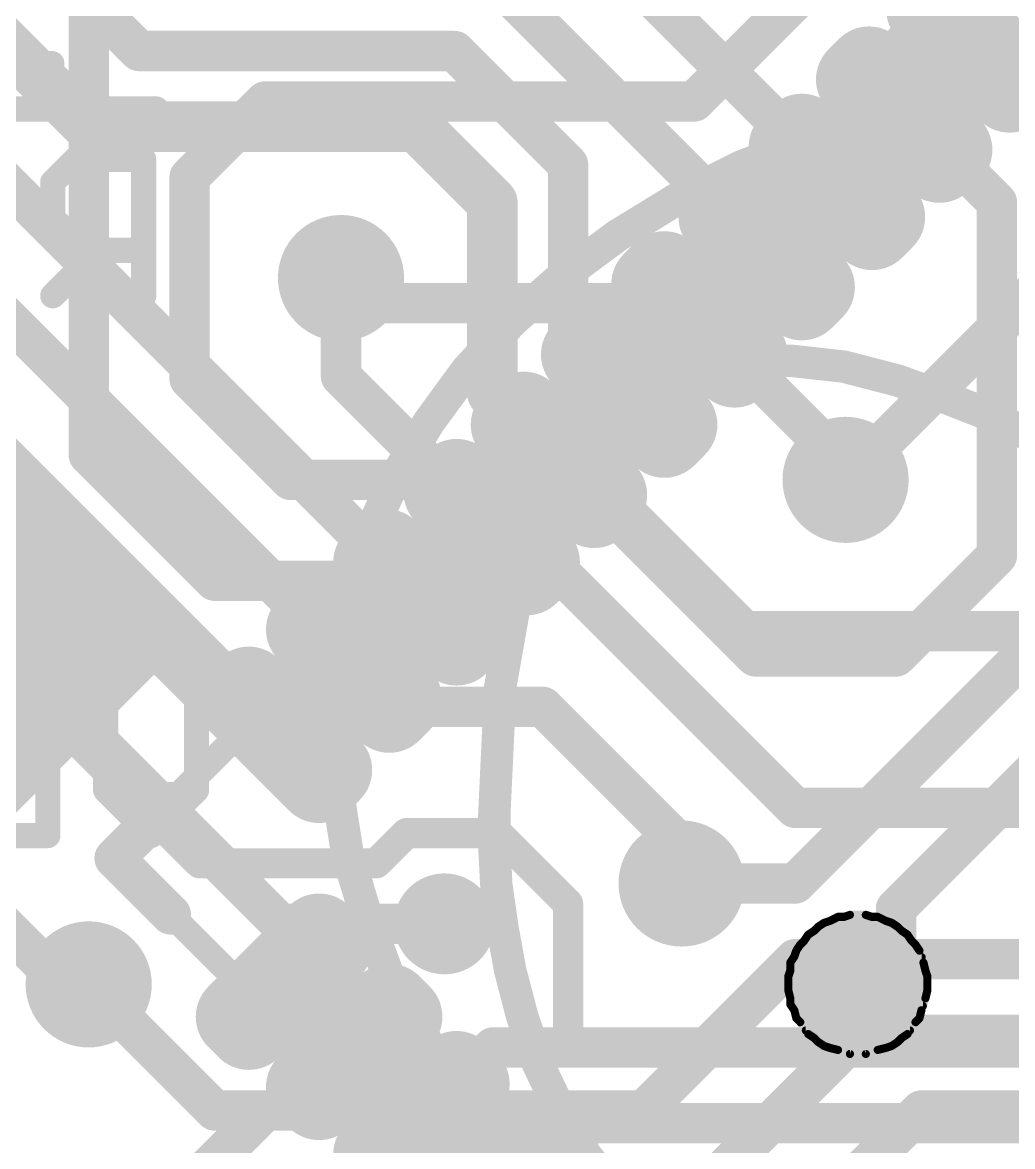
# Model space of a CAD drawing. Extents: x -41 to 66, y -12 to 41.
# Drawn here: x 4.75 to 9.73, y 16.96 to 22.62 of the extents above; entities that cross this region are included whole.
import ezdxf

# ---------------------------------------------------------------- set-up
doc = ezdxf.new("R2010")
doc.units = 0
for name, color, linetype in [('1', 12, 'CONTINUOUS'), ('16', 132, 'CONTINUOUS'), ('18', 110, 'CONTINUOUS'), ('21', 41, 'CONTINUOUS'), ('22', 40, 'CONTINUOUS'), ('29', 253, 'CONTINUOUS'), ('31', 253, 'CONTINUOUS'), ('51', 53, 'CONTINUOUS')]:
    doc.layers.add(name, color=color, linetype=linetype)

# ---------------------------------------------------------------- blocks, each defined once
blk = doc.blocks.new('RECT')
blk.add_solid([(-0.5, -0.5), (0.5, -0.5), (-0.5, 0.5), (0.5, 0.5)])
blk = doc.blocks.new('RECT128000X48000R85')
at = {"const_width": 0.1275}
blk.add_lwpolyline([(0.3362, -0.0225), (0.3362, 0.0225, 0.4142), (0.2725, 0.0863), (-0.2725, 0.0863, 0.4142), (-0.3362, 0.0225), (-0.3362, -0.0225, 0.4142), (-0.2725, -0.0863), (0.2725, -0.0863, 0.4142)], format="xyb", close=True, dxfattribs=at)
blk.add_solid([(-0.2979, -0.0479), (0.2979, -0.0479), (-0.2979, 0.0479), (0.2979, 0.0479)])
blk = doc.blocks.new('RECT160512X80512R85')
at = {"const_width": 0.2139}
blk.add_lwpolyline([(0.3947, -0.0377), (0.3947, 0.0377, 0.4142), (0.2877, 0.1447), (-0.2877, 0.1447, 0.4142), (-0.3947, 0.0377), (-0.3947, -0.0377, 0.4142), (-0.2877, -0.1447), (0.2877, -0.1447, 0.4142)], format="xyb", close=True, dxfattribs=at)
blk.add_solid([(-0.3131, -0.0631), (0.3131, -0.0631), (-0.3131, 0.0631), (0.3131, 0.0631)])
blk = doc.blocks.new('ROUNDV')
at = {"const_width": 0.5}
blk.add_lwpolyline([(0, -0.25, 1), (0, 0.25, 1), (0, -0.25)], format="xyb", dxfattribs=at)

msp = doc.modelspace()

# ---------------------------------------------------------------- linework, layer by layer
at = {"layer": '1'}
for points, const_width in [([(5.08, 22.098), (3.429, 23.749)], 0.254), ([(4.064, 23.749), (5.334, 22.479)], 0.2032), ([(3.048, 23.4356), (6.755, 19.7285)], 0.2032), ([(2.54, 23.2663), (6.4164, 19.3899)], 0.2032), ([(2.032, 23.0672), (6.0629, 19.0364)], 0.2032), ([(6.9215, 23.0378), (8.4929, 21.4664)], 0.2032), ([(7.874, 22.7924), (8.8465, 21.82)], 0.2032), ([(5.334, 22.479), (6.9215, 22.479)], 0.2032), ([(6.9215, 22.479), (7.493, 21.9075)], 0.2032), ([(9.5386, 22.5121), (9.6189, 22.5121)], 0.2032), ([(9.6189, 22.5121), (10.033, 22.098)], 0.2032), ([(8.509, 22.1574), (8.8465, 21.82)], 0.2032), ([(9.1851, 22.1586), (9.2104, 22.1586)], 0.2032), ([(9.2104, 22.1586), (9.652, 21.717)], 0.2032), ([(5.08, 22.098), (6.731, 22.098)], 0.254), ([(6.731, 22.098), (7.112, 21.717)], 0.254), ([(7.493, 21.9075), (7.493, 21.082)], 0.2032), ([(7.112, 21.717), (7.112, 20.7559)], 0.254), ([(9.652, 21.717), (9.652, 19.939)], 0.2032), ([(6.35, 21.336), (6.35, 20.8407)], 0.2032), ([(8.89, 20.3921), (8.1543, 21.1278)], 0.2032), ([(7.493, 21.082), (7.8007, 20.7743)], 0.2032), ([(6.35, 20.8407), (7.1086, 20.0821)], 0.2032), ([(7.112, 20.7559), (7.4472, 20.4207)], 0.254), ([(7.4472, 20.4207), (8.4369, 19.431)], 0.2032), ([(8.89, 20.32), (8.89, 20.3921)], 0.2032), ([(9.652, 19.939), (9.144, 19.431)], 0.2032), ([(10.033, 19.685), (8.636, 18.288)], 0.2032), ([(9.144, 19.431), (8.4369, 19.431)], 0.2032), ([(10.414, 19.431), (9.144, 18.161)], 0.2032), ([(5.6388, 18.3896), (4.5888, 19.4396)], 0.1524), ([(6.6802, 18.542), (6.5278, 18.3896)], 0.1524), ([(7.1374, 18.542), (6.6802, 18.542)], 0.1524), ([(7.493, 18.1864), (7.1374, 18.542)], 0.1524), ([(6.5278, 18.3896), (5.6388, 18.3896)], 0.1524), ([(8.636, 18.288), (8.0645, 18.288)], 0.2032), ([(7.493, 17.4625), (7.493, 18.1864)], 0.1524), ([(9.144, 18.161), (9.144, 17.4625)], 0.2032), ([(6.354, 18.0848), (6.0629, 17.7936)], 0.2032), ([(6.8707, 18.0848), (6.354, 18.0848)], 0.2032), ([(5.715, 17.145), (5.08, 17.78)], 0.2032), ([(7.1161, 17.4625), (6.755, 17.1015)], 0.2032), ([(7.1161, 17.4625), (7.493, 17.4625)], 0.2032), ([(7.493, 17.4625), (9.144, 17.4625)], 0.2032), ([(9.144, 17.4625), (10.16, 17.4625)], 0.2032), ([(6.1213, 17.145), (6.4164, 17.4401)], 0.2032), ([(5.715, 17.145), (6.1213, 17.145)], 0.2032), ([(7.4422, 17.0815), (7.1086, 16.7479)], 0.2032), ([(9.8425, 17.0815), (7.4422, 17.0815)], 0.2032)]:
    msp.add_lwpolyline(points, dxfattribs=dict(at, const_width=const_width))
for points, const_width in [([(5.334, 22.5298, 1), (5.334, 22.4282)], 0.1016), ([(6.9574, 22.5149, 1), (6.8856, 22.4431)], 0.1016), ([(6.9215, 22.4282, 1), (6.9215, 22.5298)], 0.1016), ([(9.5386, 22.5629, 1), (9.5386, 22.4613)], 0.1016), ([(9.6548, 22.5481, 1), (9.5829, 22.4762)], 0.1016), ([(9.6189, 22.4613, 1), (9.6189, 22.5629)], 0.1016), ([(5.2981, 22.4431, 1), (5.3699, 22.5149)], 0.1016), ([(8.5449, 22.1934, 1), (8.4731, 22.1215)], 0.1016), ([(9.1851, 22.2094, 1), (9.1851, 22.1078)], 0.1016), ([(9.2463, 22.1945, 1), (9.1745, 22.1227)], 0.1016), ([(9.2104, 22.1078, 1), (9.2104, 22.2094)], 0.1016), ([(5.08, 22.1615, 1), (5.08, 22.0345)], 0.127), ([(5.0351, 22.0531, 1), (5.1249, 22.1429)], 0.127), ([(6.7759, 22.1429, 1), (6.6861, 22.0531)], 0.127), ([(6.731, 22.0345, 1), (6.731, 22.1615)], 0.127), ([(7.5438, 21.9075, 1), (7.4422, 21.9075)], 0.1016), ([(7.4571, 21.8716, 1), (7.5289, 21.9434)], 0.1016), ([(8.8105, 21.7841, 1), (8.8824, 21.8559)], 0.1016), ([(8.8105, 21.7841, 1), (8.8824, 21.8559)], 0.1016), ([(7.1755, 21.717, 1), (7.0485, 21.717)], 0.127), ([(7.0671, 21.6721, 1), (7.1569, 21.7619)], 0.127), ([(9.7028, 21.717, 1), (9.6012, 21.717)], 0.1016), ([(9.6161, 21.6811, 1), (9.6879, 21.7529)], 0.1016), ([(8.457, 21.4305, 1), (8.5288, 21.5023)], 0.1016), ([(6.4008, 21.336, 1), (6.2992, 21.336)], 0.1016), ([(8.1902, 21.1637, 1), (8.1184, 21.0919)], 0.1016), ([(7.5289, 21.1179, 1), (7.4571, 21.0461)], 0.1016), ([(7.4422, 21.082, 1), (7.5438, 21.082)], 0.1016), ([(6.3859, 20.8766, 1), (6.3141, 20.8047)], 0.1016), ([(6.2992, 20.8407, 1), (6.4008, 20.8407)], 0.1016), ([(7.1569, 20.8008, 1), (7.0671, 20.711)], 0.127), ([(7.7648, 20.7383, 1), (7.8367, 20.8102)], 0.1016), ([(7.0485, 20.7559, 1), (7.1755, 20.7559)], 0.127), ([(7.4023, 20.3758, 1), (7.4921, 20.4656)], 0.127), ([(7.4831, 20.4566, 1), (7.4113, 20.3848)], 0.1016), ([(8.9408, 20.3921, 1), (8.8392, 20.3921)], 0.1016), ([(8.8541, 20.3562, 1), (8.9259, 20.428)], 0.1016), ([(8.8392, 20.32, 1), (8.9408, 20.32)], 0.1016), ([(7.0727, 20.0462, 1), (7.1445, 20.118)], 0.1016), ([(9.6879, 19.9031, 1), (9.6161, 19.9749)], 0.1016), ([(9.6012, 19.939, 1), (9.7028, 19.939)], 0.1016), ([(6.7191, 19.6926, 1), (6.7909, 19.7645)], 0.1016), ([(8.4369, 19.4818, 1), (8.4369, 19.3802)], 0.1016), ([(9.144, 19.3802, 1), (9.144, 19.4818)], 0.1016), ([(6.3805, 19.354, 1), (6.4523, 19.4259)], 0.1016), ([(8.401, 19.3951, 1), (8.4728, 19.4669)], 0.1016), ([(9.1081, 19.4669, 1), (9.1799, 19.3951)], 0.1016), ([(6.0269, 19.0005, 1), (6.0988, 19.0723)], 0.1016), ([(6.6802, 18.5801, 1), (6.6802, 18.5039)], 0.0762), ([(6.7071, 18.5151, 1), (6.6533, 18.5689)], 0.0762), ([(7.1643, 18.5689, 1), (7.1105, 18.5151)], 0.0762), ([(7.1374, 18.5039, 1), (7.1374, 18.5801)], 0.0762), ([(5.6388, 18.4277, 1), (5.6388, 18.3515)], 0.0762), ([(5.6119, 18.3627, 1), (5.6657, 18.4165)], 0.0762), ([(6.5009, 18.4165, 1), (6.5547, 18.3627)], 0.0762), ([(6.5278, 18.3515, 1), (6.5278, 18.4277)], 0.0762), ([(8.0645, 18.3388, 1), (8.0645, 18.2372)], 0.1016), ([(8.6001, 18.3239, 1), (8.6719, 18.2521)], 0.1016), ([(8.636, 18.2372, 1), (8.636, 18.3388)], 0.1016), ([(7.5311, 18.1864, 1), (7.4549, 18.1864)], 0.0762), ([(7.4661, 18.1595, 1), (7.5199, 18.2133)], 0.0762), ([(9.1948, 18.161, 1), (9.0932, 18.161)], 0.1016), ([(9.1081, 18.1969, 1), (9.1799, 18.1251)], 0.1016), ([(6.354, 18.1356, 1), (6.354, 18.034)], 0.1016), ([(6.39, 18.0489, 1), (6.3181, 18.1207)], 0.1016), ([(6.8707, 18.034, 1), (6.8707, 18.1356)], 0.1016), ([(5.1159, 17.8159, 1), (5.0441, 17.7441)], 0.1016), ([(6.0269, 17.8295, 1), (6.0988, 17.7577)], 0.1016), ([(7.1161, 17.5133, 1), (7.1161, 17.4117)], 0.1016), ([(7.152, 17.4266, 1), (7.0801, 17.4984)], 0.1016), ([(7.493, 17.5133, 1), (7.493, 17.4117)], 0.1016), ([(7.493, 17.4117, 1), (7.493, 17.5133)], 0.1016), ([(9.144, 17.5133, 1), (9.144, 17.4117)], 0.1016), ([(9.144, 17.4117, 1), (9.144, 17.5133)], 0.1016), ([(6.4523, 17.4041, 1), (6.3805, 17.476)], 0.1016), ([(7.4549, 17.4625, 1), (7.5311, 17.4625)], 0.0762), ([(9.0932, 17.4625, 1), (9.1948, 17.4625)], 0.1016), ([(5.715, 17.1958, 1), (5.715, 17.0942)], 0.1016), ([(5.6791, 17.1091, 1), (5.7509, 17.1809)], 0.1016), ([(6.0854, 17.1809, 1), (6.1573, 17.1091)], 0.1016), ([(6.1213, 17.0942, 1), (6.1213, 17.1958)], 0.1016), ([(6.7191, 17.1374, 1), (6.7909, 17.0655)], 0.1016), ([(7.4422, 17.1323, 1), (7.4422, 17.0307)], 0.1016), ([(7.4781, 17.0456, 1), (7.4063, 17.1174)], 0.1016)]:
    msp.add_lwpolyline(points, format="xyb", dxfattribs=dict(at, const_width=const_width))
at = {"layer": '16', "const_width": 0.2032}
for points in [[(5.08, 20.447), (5.08, 23.114)], [(8.763, 22.86), (8.128, 22.225)], [(9.398, 22.733), (7.874, 21.209)], [(5.588, 21.844), (5.969, 22.225)], [(8.128, 22.225), (5.969, 22.225)], [(5.588, 20.828), (5.588, 21.844)], [(10.16, 21.59), (8.89, 20.32)], [(6.477, 21.209), (6.35, 21.336)], [(7.874, 21.209), (6.477, 21.209)], [(5.588, 20.828), (6.096, 20.32)], [(5.715, 19.177), (4.445, 20.447)], [(5.08, 20.447), (5.715, 19.812)], [(6.0452, 18.0848), (3.81, 20.32)], [(6.096, 20.32), (7.62, 20.32)], [(7.62, 20.32), (8.382, 19.558)], [(5.715, 19.812), (7.493, 19.812)], [(7.493, 19.812), (8.636, 18.669)], [(8.382, 19.558), (10.922, 19.558)], [(3.302, 19.431), (4.953, 17.78)], [(7.366, 19.177), (5.715, 19.177)], [(8.0645, 18.4785), (7.366, 19.177)], [(8.636, 18.669), (10.9855, 18.669)], [(8.0645, 18.288), (8.0645, 18.4785)], [(6.8707, 18.0848), (6.0452, 18.0848)], [(7.874, 17.145), (8.636, 17.907)], [(8.636, 17.907), (11.303, 17.907)], [(4.953, 17.78), (5.08, 17.78)], [(7.9375, 16.51), (8.9535, 17.526)], [(8.9535, 17.526), (12.192, 17.526)], [(5.334, 16.51), (5.969, 17.145)], [(5.969, 17.145), (7.874, 17.145)], [(8.001, 15.875), (9.271, 17.145)], [(9.271, 17.145), (10.922, 17.145)]]:
    msp.add_lwpolyline(points, dxfattribs=at)
at = {"layer": '16', "const_width": 0.1016}
for points in [[(5.969, 22.2758, 1), (5.969, 22.1742)], [(6.0049, 22.1891, 1), (5.9331, 22.2609)], [(8.0921, 22.2609, 1), (8.1639, 22.1891)], [(8.128, 22.1742, 1), (8.128, 22.2758)], [(5.6388, 21.844, 1), (5.5372, 21.844)], [(5.5521, 21.8799, 1), (5.6239, 21.8081)], [(6.3859, 21.3719, 1), (6.3141, 21.3001)], [(6.477, 21.2598, 1), (6.477, 21.1582)], [(6.4411, 21.1731, 1), (6.5129, 21.2449)], [(7.8381, 21.2449, 1), (7.9099, 21.1731)], [(7.874, 21.1582, 1), (7.874, 21.2598)], [(5.6239, 20.8639, 1), (5.5521, 20.7921)], [(5.5372, 20.828, 1), (5.6388, 20.828)], [(5.1159, 20.4829, 1), (5.0441, 20.4111)], [(5.0292, 20.447, 1), (5.1308, 20.447)], [(6.096, 20.3708, 1), (6.096, 20.2692)], [(6.0601, 20.2841, 1), (6.1319, 20.3559)], [(7.6559, 20.3559, 1), (7.5841, 20.2841)], [(7.62, 20.2692, 1), (7.62, 20.3708)], [(8.8541, 20.3559, 1), (8.9259, 20.2841)], [(5.715, 19.8628, 1), (5.715, 19.7612)], [(5.6791, 19.7761, 1), (5.7509, 19.8479)], [(7.5289, 19.8479, 1), (7.4571, 19.7761)], [(7.493, 19.7612, 1), (7.493, 19.8628)], [(8.382, 19.6088, 1), (8.382, 19.5072)], [(8.3461, 19.5221, 1), (8.4179, 19.5939)], [(5.715, 19.2278, 1), (5.715, 19.1262)], [(5.6791, 19.1411, 1), (5.7509, 19.2129)], [(7.4019, 19.2129, 1), (7.3301, 19.1411)], [(7.366, 19.1262, 1), (7.366, 19.2278)], [(8.636, 18.7198, 1), (8.636, 18.6182)], [(8.6001, 18.6331, 1), (8.6719, 18.7049)], [(8.1153, 18.4785, 1), (8.0137, 18.4785)], [(8.0286, 18.4426, 1), (8.1004, 18.5144)], [(8.0137, 18.288, 1), (8.1153, 18.288)], [(6.0452, 18.1356, 1), (6.0452, 18.034)], [(6.0093, 18.0489, 1), (6.0811, 18.1207)], [(6.8707, 18.034, 1), (6.8707, 18.1356)], [(8.636, 17.9578, 1), (8.636, 17.8562)], [(8.6719, 17.8711, 1), (8.6001, 17.9429)], [(4.953, 17.8308, 1), (4.953, 17.7292)], [(4.9171, 17.7441, 1), (4.9889, 17.8159)], [(5.08, 17.7292, 1), (5.08, 17.8308)], [(8.9535, 17.5768, 1), (8.9535, 17.4752)], [(8.9894, 17.4901, 1), (8.9176, 17.5619)], [(5.969, 17.1958, 1), (5.969, 17.0942)], [(6.0049, 17.1091, 1), (5.9331, 17.1809)], [(7.8381, 17.1809, 1), (7.9099, 17.1091)], [(7.874, 17.0942, 1), (7.874, 17.1958)], [(9.271, 17.1958, 1), (9.271, 17.0942)], [(9.3069, 17.1091, 1), (9.2351, 17.1809)]]:
    msp.add_lwpolyline(points, format="xyb", dxfattribs=at)
at = {"layer": '21'}
for points, const_width in [([(2.6493, 22.4155), (4.8945, 22.4155)], 0.127), ([(5.2103, 18.415), (5.4931, 18.6978)], 0.2032), ([(5.4931, 18.1322), (5.2103, 18.415)], 0.2032)]:
    msp.add_lwpolyline(points, dxfattribs=dict(at, const_width=const_width))
for points, const_width in [([(4.8945, 22.3838, 1), (4.8945, 22.4473)], 0.0635), ([(5.529, 18.6619, 1), (5.4572, 18.7338)], 0.1016), ([(5.2462, 18.4509, 1), (5.1743, 18.3791)], 0.1016), ([(5.1743, 18.4509, 1), (5.2462, 18.3791)], 0.1016), ([(5.4572, 18.0962, 1), (5.529, 18.1681)], 0.1016)]:
    msp.add_lwpolyline(points, format="xyb", dxfattribs=dict(at, const_width=const_width))
at = {"layer": '22'}
for points, const_width in [([(9.852, 22.27), (9.452, 22.22)], 0.165), ([(9.452, 22.22), (9.082, 22.14)], 0.165), ([(5.4202, 22.1869), (3.175, 22.1869)], 0.127), ([(9.082, 22.14), (8.722, 22.03)], 0.165), ([(8.722, 22.03), (8.372, 21.9)], 0.165), ([(5.0136, 21.9335), (4.8992, 21.8191)], 0.127), ([(5.3567, 21.9335), (5.0136, 21.9335)], 0.127), ([(5.3567, 21.2471), (5.3567, 21.9335)], 0.127), ([(8.372, 21.9), (8.052, 21.74)], 0.165), ([(4.8992, 21.8191), (4.8992, 21.5903)], 0.127), ([(8.052, 21.74), (7.742, 21.55)], 0.165), ([(4.8992, 21.5903), (5.0136, 21.4759)], 0.127), ([(7.742, 21.55), (7.472, 21.35)], 0.165), ([(5.128, 21.4759), (4.8992, 21.2471)], 0.127), ([(5.0136, 21.4759), (5.3567, 21.4759)], 0.127), ([(7.472, 21.35), (7.212, 21.12)], 0.165), ([(7.212, 21.12), (6.982, 20.87)], 0.165), ([(8.612, 20.92), (8.332, 20.91)], 0.163), ([(8.882, 20.89), (8.612, 20.92)], 0.163), ([(6.982, 20.87), (6.792, 20.61)], 0.165), ([(8.332, 20.91), (8.062, 20.84)], 0.163), ([(9.152, 20.82), (8.882, 20.89)], 0.163), ([(8.062, 20.84), (7.812, 20.71)], 0.163), ([(9.402, 20.73), (9.152, 20.82)], 0.163), ([(7.812, 20.71), (7.582, 20.49)], 0.163), ([(9.632, 20.64), (9.402, 20.73)], 0.163), ([(9.822, 20.54), (9.632, 20.64)], 0.163), ([(6.792, 20.61), (6.622, 20.33)], 0.165), ([(7.582, 20.49), (7.392, 20.19)], 0.163), ([(6.622, 20.33), (6.492, 20.04)], 0.165), ([(7.392, 20.19), (7.242, 19.79)], 0.163), ([(6.492, 20.04), (6.392, 19.73)], 0.165), ([(7.242, 19.79), (7.152, 19.28)], 0.163), ([(6.392, 19.73), (6.332, 19.41)], 0.165), ([(6.332, 19.41), (6.312, 19.09)], 0.165), ([(7.152, 19.28), (7.122, 18.64)], 0.163), ([(4.8741, 19.2157), (4.8741, 18.5293)], 0.127), ([(5.165, 18.7581), (5.165, 19.2157)], 0.127), ([(5.6226, 19.2157), (5.6226, 18.7581)], 0.127), ([(6.312, 19.09), (6.332, 18.76)], 0.165), ([(4.531, 18.9869), (4.8741, 18.9869)], 0.127), ([(5.3938, 18.5293), (5.165, 18.7581)], 0.127), ([(5.6226, 18.7581), (5.3938, 18.5293)], 0.127), ([(6.332, 18.76), (6.382, 18.44)], 0.165), ([(7.122, 18.64), (7.122, 18.47)], 0.163), ([(4.8741, 18.5293), (4.531, 18.5293)], 0.127), ([(6.382, 18.44), (6.472, 18.14)], 0.165), ([(7.122, 18.47), (7.132, 18.28)], 0.163), ([(7.132, 18.28), (7.162, 18.07)], 0.163), ([(6.472, 18.14), (6.582, 17.84)], 0.165), ([(7.162, 18.07), (7.202, 17.85)], 0.163), ([(8.782, 18.09), (8.752, 18.07)], 0.041), ([(8.812, 18.1), (8.782, 18.09)], 0.041), ([(8.852, 18.12), (8.812, 18.1)], 0.041), ([(8.882, 18.12), (8.852, 18.12)], 0.041), ([(8.912, 18.13), (8.882, 18.12)], 0.041), ([(8.888, 18.122), (9.016, 18.122)], 0.041), ([(8.992, 18.13), (8.912, 18.13)], 0.041), ([(9.022, 18.12), (8.992, 18.13)], 0.041), ([(9.052, 18.12), (9.022, 18.12)], 0.041), ([(9.092, 18.1), (9.052, 18.12)], 0.041), ([(9.122, 18.09), (9.092, 18.1)], 0.041), ([(9.152, 18.07), (9.122, 18.09)], 0.041), ([(8.732, 18.05), (8.702, 18.03)], 0.041), ([(8.717, 18.04), (9.187, 18.04)], 0.041), ([(8.752, 18.07), (8.732, 18.05)], 0.041), ([(8.7685, 18.081), (9.1355, 18.081)], 0.041), ([(9.172, 18.05), (9.152, 18.07)], 0.041), ([(9.202, 18.03), (9.172, 18.05)], 0.041), ([(8.662, 17.98), (8.642, 17.95)], 0.041), ([(8.682, 18), (8.662, 17.98)], 0.041), ([(8.681, 17.999), (9.223, 17.999)], 0.041), ([(8.702, 18.03), (8.682, 18)], 0.041), ([(9.222, 18), (9.202, 18.03)], 0.041), ([(9.242, 17.98), (9.222, 18)], 0.041), ([(9.262, 17.95), (9.242, 17.98)], 0.041), ([(8.632, 17.92), (8.612, 17.89)], 0.041), ([(8.642, 17.95), (8.632, 17.92)], 0.041), ([(8.6473, 17.958), (9.2567, 17.958)], 0.041), ([(9.282, 17.89), (9.262, 17.95)], 0.041), ([(6.582, 17.84), (6.732, 17.56)], 0.165), ([(7.202, 17.85), (7.262, 17.62)], 0.163), ([(8.612, 17.89), (8.612, 17.85)], 0.041), ([(8.612, 17.876), (9.2855, 17.876)], 0.041), ([(8.63, 17.917), (9.273, 17.917)], 0.041), ([(9.292, 17.85), (9.282, 17.89)], 0.041), ([(8.612, 17.85), (8.602, 17.82)], 0.041), ([(8.602, 17.82), (8.602, 17.75)], 0.041), ([(8.607, 17.835), (9.297, 17.835)], 0.041), ([(9.302, 17.82), (9.292, 17.85)], 0.041), ([(9.302, 17.75), (9.302, 17.82)], 0.041), ([(8.602, 17.794), (9.302, 17.794)], 0.041), ([(8.602, 17.753), (9.302, 17.753)], 0.041), ([(8.602, 17.75), (8.612, 17.71)], 0.041), ([(9.292, 17.71), (9.302, 17.75)], 0.041), ([(8.6115, 17.712), (9.2925, 17.712)], 0.041), ([(8.612, 17.71), (8.612, 17.68)], 0.041), ([(9.272, 17.65), (9.292, 17.71)], 0.041), ([(7.262, 17.62), (7.342, 17.38)], 0.163), ([(8.612, 17.68), (8.632, 17.65)], 0.041), ([(8.618, 17.671), (9.279, 17.671)], 0.041), ([(8.632, 17.65), (8.642, 17.61)], 0.041), ([(9.262, 17.61), (9.272, 17.65)], 0.041), ([(6.732, 17.56), (6.912, 17.3)], 0.165), ([(8.637, 17.63), (9.267, 17.63)], 0.041), ([(8.642, 17.61), (8.662, 17.59)], 0.041), ([(8.662, 17.59), (8.702, 17.53)], 0.041), ([(8.6627, 17.589), (9.2413, 17.589)], 0.041), ([(9.202, 17.53), (9.242, 17.59)], 0.041), ([(9.242, 17.59), (9.262, 17.61)], 0.041), ([(8.69, 17.548), (9.214, 17.548)], 0.041), ([(8.702, 17.53), (8.732, 17.51)], 0.041), ([(9.172, 17.51), (9.202, 17.53)], 0.041), ([(8.732, 17.51), (8.752, 17.49)], 0.041), ([(8.735, 17.507), (9.169, 17.507)], 0.041), ([(8.752, 17.49), (8.782, 17.47)], 0.041), ([(8.782, 17.47), (8.812, 17.46)], 0.041), ([(8.794, 17.466), (9.11, 17.466)], 0.041), ([(9.092, 17.46), (9.122, 17.47)], 0.041), ([(9.122, 17.47), (9.152, 17.49)], 0.041), ([(9.152, 17.49), (9.172, 17.51)], 0.041), ([(7.342, 17.38), (7.452, 17.15)], 0.163), ([(8.812, 17.46), (8.852, 17.45)], 0.041), ([(8.852, 17.45), (8.912, 17.43)], 0.041), ([(8.912, 17.43), (8.992, 17.43)], 0.041), ([(8.992, 17.43), (9.052, 17.45)], 0.041), ([(9.052, 17.45), (9.092, 17.46)], 0.041), ([(6.912, 17.3), (7.122, 17.05)], 0.165), ([(7.452, 17.15), (7.582, 16.92)], 0.163), ([(7.122, 17.05), (7.352, 16.83)], 0.165), ([(7.582, 16.92), (7.752, 16.71)], 0.163)]:
    msp.add_lwpolyline(points, dxfattribs=dict(at, const_width=const_width))
for points, const_width in [([(9.4469, 22.2609, 1), (9.4571, 22.1791)], 0.0825), ([(9.4607, 22.1797, 1), (9.4433, 22.2603)], 0.0825), ([(5.4202, 22.1552, 1), (5.4202, 22.2187)], 0.0635), ([(9.0733, 22.1803, 1), (9.0907, 22.0997)], 0.0825), ([(9.0941, 22.1006, 1), (9.0699, 22.1794)], 0.0825), ([(8.7099, 22.0694, 1), (8.7341, 21.9906)], 0.0825), ([(8.7364, 21.9913, 1), (8.7076, 22.0687)], 0.0825), ([(5.0136, 21.9652, 1), (5.0136, 21.9017)], 0.0635), ([(5.036, 21.911, 1), (4.9911, 21.9559)], 0.0635), ([(5.3885, 21.9335, 1), (5.325, 21.9335)], 0.0635), ([(5.3567, 21.9017, 1), (5.3567, 21.9652)], 0.0635), ([(8.3576, 21.9387, 1), (8.3864, 21.8613)], 0.0825), ([(8.3904, 21.8631, 1), (8.3536, 21.9369)], 0.0825), ([(4.9309, 21.8191, 1), (4.8674, 21.8191)], 0.0635), ([(4.8767, 21.8415, 1), (4.9216, 21.7966)], 0.0635), ([(8.0336, 21.7769, 1), (8.0704, 21.7031)], 0.0825), ([(8.0736, 21.7048, 1), (8.0304, 21.7752)], 0.0825), ([(4.9216, 21.6127, 1), (4.8767, 21.5678)], 0.0635), ([(4.8674, 21.5903, 1), (4.9309, 21.5903)], 0.0635), ([(7.7204, 21.5852, 1), (7.7636, 21.5148)], 0.0825), ([(7.7666, 21.5169, 1), (7.7174, 21.5831)], 0.0825), ([(5.0136, 21.5076, 1), (5.0136, 21.4441)], 0.0635), ([(4.9911, 21.4534, 1), (5.036, 21.4983)], 0.0635), ([(5.1504, 21.4534, 1), (5.1055, 21.4983)], 0.0635), ([(5.3567, 21.4441, 1), (5.3567, 21.5076)], 0.0635), ([(7.4474, 21.3831, 1), (7.4966, 21.3169)], 0.0825), ([(7.4993, 21.3191, 1), (7.4447, 21.3809)], 0.0825), ([(4.8767, 21.2696, 1), (4.9216, 21.2246)], 0.0635), ([(5.325, 21.2471, 1), (5.3885, 21.2471)], 0.0635), ([(7.1847, 21.1509, 1), (7.2393, 21.0891)], 0.0825), ([(7.2424, 21.0921, 1), (7.1816, 21.1479)], 0.0825), ([(8.6165, 20.9605, 1), (8.6075, 20.8795)], 0.0815), ([(8.6135, 20.8793, 1), (8.6105, 20.9607)], 0.0815), ([(6.9516, 20.8979, 1), (7.0124, 20.8421)], 0.0825), ([(7.0153, 20.8457, 1), (6.9487, 20.8943)], 0.0825), ([(8.3305, 20.9507, 1), (8.3335, 20.8693)], 0.0815), ([(8.3422, 20.8706, 1), (8.3218, 20.9494)], 0.0815), ([(8.8922, 20.9294, 1), (8.8718, 20.8506)], 0.0815), ([(8.8775, 20.8495, 1), (8.8865, 20.9305)], 0.0815), ([(8.0518, 20.8794, 1), (8.0722, 20.8006)], 0.0815), ([(8.0808, 20.8038, 1), (8.0432, 20.8762)], 0.0815), ([(9.1658, 20.8583, 1), (9.1382, 20.7817)], 0.0815), ([(9.1418, 20.7806, 1), (9.1622, 20.8594)], 0.0815), ([(7.7932, 20.7462, 1), (7.8308, 20.6738)], 0.0815), ([(7.8402, 20.6806, 1), (7.7838, 20.7394)], 0.0815), ([(9.4168, 20.7679, 1), (9.3872, 20.6921)], 0.0815), ([(9.3882, 20.6917, 1), (9.4158, 20.7683)], 0.0815), ([(9.651, 20.6761, 1), (9.613, 20.6039)], 0.0815), ([(9.6172, 20.6021, 1), (9.6468, 20.6779)], 0.0815), ([(6.7587, 20.6343, 1), (6.8253, 20.5857)], 0.0825), ([(6.8273, 20.5886, 1), (6.7567, 20.6314)], 0.0825), ([(7.5538, 20.5194, 1), (7.6102, 20.4606)], 0.0815), ([(7.6164, 20.4682, 1), (7.5476, 20.5118)], 0.0815), ([(6.5867, 20.3514, 1), (6.6573, 20.3086)], 0.0825), ([(6.6596, 20.3131, 1), (6.5844, 20.3469)], 0.0825), ([(7.4302, 20.1757, 1), (7.3538, 20.2043)], 0.0815), ([(7.3576, 20.2118, 1), (7.4264, 20.1682)], 0.0815), ([(6.4544, 20.0569, 1), (6.5296, 20.0231)], 0.0825), ([(6.5313, 20.0273, 1), (6.4527, 20.0527)], 0.0825), ([(7.2821, 19.7829, 1), (7.2019, 19.7971)], 0.0815), ([(6.4325, 19.7224, 1), (6.3515, 19.7376)], 0.0825), ([(7.2038, 19.8043, 1), (7.2802, 19.7757)], 0.0815), ([(6.3527, 19.7427, 1), (6.4313, 19.7173)], 0.0825), ([(6.3732, 19.4074, 1), (6.2908, 19.4126)], 0.0825), ([(6.2915, 19.4176, 1), (6.3725, 19.4024)], 0.0825), ([(7.1927, 19.2781, 1), (7.1113, 19.2819)], 0.0815), ([(7.1119, 19.2871, 1), (7.1921, 19.2729)], 0.0815), ([(4.9059, 19.2157, 1), (4.8424, 19.2157)], 0.0635), ([(5.1967, 19.2157, 1), (5.1332, 19.2157)], 0.0635), ([(5.6543, 19.2157, 1), (5.5908, 19.2157)], 0.0635), ([(6.3532, 19.0925, 1), (6.2708, 19.0875)], 0.0825), ([(6.2708, 19.0926, 1), (6.3532, 19.0874)], 0.0825), ([(4.8741, 18.9551, 1), (4.8741, 19.0186)], 0.0635), ([(5.1874, 18.7805, 1), (5.1425, 18.7356)], 0.0635), ([(5.1332, 18.7581, 1), (5.1967, 18.7581)], 0.0635), ([(5.5908, 18.7581, 1), (5.6543, 18.7581)], 0.0635), ([(5.645, 18.7356, 1), (5.6001, 18.7805)], 0.0635), ([(6.3728, 18.7664, 1), (6.2912, 18.7536)], 0.0825), ([(6.2908, 18.7575, 1), (6.3732, 18.7625)], 0.0825), ([(7.1628, 18.64, 1), (7.0813, 18.64)], 0.0815), ([(7.0813, 18.6419, 1), (7.1627, 18.6381)], 0.0815), ([(4.8424, 18.5293, 1), (4.9059, 18.5293)], 0.0635), ([(4.8741, 18.4976, 1), (4.8741, 18.561)], 0.0635), ([(5.3713, 18.5518, 1), (5.4162, 18.5068)], 0.0635), ([(5.3713, 18.5068, 1), (5.4162, 18.5518)], 0.0635), ([(6.4215, 18.4519, 1), (6.3425, 18.4281)], 0.0825), ([(7.1627, 18.4721, 1), (7.0813, 18.4679)], 0.0815), ([(7.0813, 18.47, 1), (7.1628, 18.47)], 0.0815), ([(6.3412, 18.4336, 1), (6.4228, 18.4464)], 0.0825), ([(7.1723, 18.2858, 1), (7.0917, 18.2742)], 0.0815), ([(7.0913, 18.2779, 1), (7.1727, 18.2821)], 0.0815), ([(6.5107, 18.1542, 1), (6.4333, 18.1258)], 0.0825), ([(6.4325, 18.1281, 1), (6.5115, 18.1519)], 0.0825), ([(7.2021, 18.0773, 1), (7.1219, 18.0627)], 0.0815), ([(7.1217, 18.0642, 1), (7.2023, 18.0758)], 0.0815), ([(8.7788, 18.0997, 1), (8.7852, 18.0803)], 0.0205), ([(8.7877, 18.0815, 1), (8.7763, 18.0985)], 0.0205), ([(8.8074, 18.1092, 1), (8.8166, 18.0908)], 0.0205), ([(8.8152, 18.0903, 1), (8.8088, 18.1097)], 0.0205), ([(8.852, 18.1303, 1), (8.852, 18.1098)], 0.0205), ([(8.8566, 18.1108, 1), (8.8474, 18.1292)], 0.0205), ([(8.8788, 18.1297, 1), (8.8852, 18.1103)], 0.0205), ([(8.888, 18.1322, 1), (8.888, 18.1118)], 0.0205), ([(8.882, 18.1098, 1), (8.882, 18.1303)], 0.0205), ([(8.912, 18.1403, 1), (8.912, 18.1198)], 0.0205), ([(8.9152, 18.1203, 1), (8.9088, 18.1397)], 0.0205), ([(8.9952, 18.1397, 1), (8.9888, 18.1203)], 0.0205), ([(8.992, 18.1198, 1), (8.992, 18.1403)], 0.0205), ([(9.022, 18.1303, 1), (9.022, 18.1098)], 0.0205), ([(9.016, 18.1118, 1), (9.016, 18.1322)], 0.0205), ([(9.0188, 18.1103, 1), (9.0252, 18.1297)], 0.0205), ([(9.0566, 18.1292, 1), (9.0474, 18.1108)], 0.0205), ([(9.052, 18.1098, 1), (9.052, 18.1303)], 0.0205), ([(9.0952, 18.1097, 1), (9.0888, 18.0903)], 0.0205), ([(9.0874, 18.0908, 1), (9.0966, 18.1092)], 0.0205), ([(9.1277, 18.0985, 1), (9.1163, 18.0815)], 0.0205), ([(9.1188, 18.0803, 1), (9.1252, 18.0997)], 0.0205), ([(8.717, 18.0502, 1), (8.717, 18.0297)], 0.0205), ([(8.7248, 18.0572, 1), (8.7392, 18.0428)], 0.0205), ([(8.7377, 18.0415, 1), (8.7263, 18.0585)], 0.0205), ([(8.7463, 18.0785, 1), (8.7577, 18.0615)], 0.0205), ([(8.7592, 18.0628, 1), (8.7448, 18.0772)], 0.0205), ([(8.7685, 18.0912, 1), (8.7685, 18.0708)], 0.0205), ([(9.1355, 18.0708, 1), (9.1355, 18.0912)], 0.0205), ([(9.1592, 18.0772, 1), (9.1448, 18.0628)], 0.0205), ([(9.1463, 18.0615, 1), (9.1577, 18.0785)], 0.0205), ([(9.1777, 18.0585, 1), (9.1663, 18.0415)], 0.0205), ([(9.1648, 18.0428, 1), (9.1792, 18.0572)], 0.0205), ([(9.187, 18.0297, 1), (9.187, 18.0502)], 0.0205), ([(8.6548, 17.9872, 1), (8.6692, 17.9728)], 0.0205), ([(8.6705, 17.9743, 1), (8.6535, 17.9857)], 0.0205), ([(8.681, 18.0093, 1), (8.681, 17.9888)], 0.0205), ([(8.6735, 18.0057, 1), (8.6905, 17.9943)], 0.0205), ([(8.6892, 17.9928, 1), (8.6748, 18.0072)], 0.0205), ([(8.6963, 18.0385, 1), (8.7077, 18.0215)], 0.0205), ([(8.7105, 18.0243, 1), (8.6935, 18.0357)], 0.0205), ([(9.2105, 18.0357, 1), (9.1935, 18.0243)], 0.0205), ([(9.1963, 18.0215, 1), (9.2077, 18.0385)], 0.0205), ([(9.2292, 18.0072, 1), (9.2148, 17.9928)], 0.0205), ([(9.2135, 17.9943, 1), (9.2305, 18.0057)], 0.0205), ([(9.223, 17.9888, 1), (9.223, 18.0093)], 0.0205), ([(9.2505, 17.9857, 1), (9.2335, 17.9743)], 0.0205), ([(9.2348, 17.9728, 1), (9.2492, 17.9872)], 0.0205), ([(8.6405, 17.9143, 1), (8.6235, 17.9257)], 0.0205), ([(8.6335, 17.9557, 1), (8.6505, 17.9443)], 0.0205), ([(8.6517, 17.9468, 1), (8.6323, 17.9532)], 0.0205), ([(8.6473, 17.9683, 1), (8.6473, 17.9478)], 0.0205), ([(9.2717, 17.9532, 1), (9.2523, 17.9468)], 0.0205), ([(9.2535, 17.9443, 1), (9.2705, 17.9557)], 0.0205), ([(9.2567, 17.9478, 1), (9.2567, 17.9683)], 0.0205), ([(6.6184, 17.8595, 1), (6.5456, 17.8205)], 0.0825), ([(6.5433, 17.8258, 1), (6.6207, 17.8542)], 0.0825), ([(7.2414, 17.8603, 1), (7.1626, 17.8397)], 0.0815), ([(7.1619, 17.8427, 1), (7.2421, 17.8573)], 0.0815), ([(8.6035, 17.8957, 1), (8.6205, 17.8843)], 0.0205), ([(8.612, 17.8863, 1), (8.612, 17.8658)], 0.0205), ([(8.6222, 17.89, 1), (8.6018, 17.89)], 0.0205), ([(8.63, 17.9273, 1), (8.63, 17.9068)], 0.0205), ([(8.6223, 17.9232, 1), (8.6417, 17.9168)], 0.0205), ([(9.2919, 17.8925, 1), (9.2721, 17.8875)], 0.0205), ([(9.2723, 17.8868, 1), (9.2917, 17.8932)], 0.0205), ([(9.273, 17.9068, 1), (9.273, 17.9273)], 0.0205), ([(9.2855, 17.8658, 1), (9.2855, 17.8863)], 0.0205), ([(8.5923, 17.8232, 1), (8.6117, 17.8168)], 0.0205), ([(8.6122, 17.82, 1), (8.5918, 17.82)], 0.0205), ([(8.607, 17.8453, 1), (8.607, 17.8248)], 0.0205), ([(8.6018, 17.85, 1), (8.6222, 17.85)], 0.0205), ([(8.6217, 17.8468, 1), (8.6023, 17.8532)], 0.0205), ([(9.3017, 17.8532, 1), (9.2823, 17.8468)], 0.0205), ([(9.2821, 17.8475, 1), (9.3019, 17.8525)], 0.0205), ([(9.3122, 17.82, 1), (9.2918, 17.82)], 0.0205), ([(9.2923, 17.8168, 1), (9.3117, 17.8232)], 0.0205), ([(9.297, 17.8248, 1), (9.297, 17.8453)], 0.0205), ([(8.6119, 17.7525, 1), (8.5921, 17.7475)], 0.0205), ([(8.602, 17.8042, 1), (8.602, 17.7838)], 0.0205), ([(8.602, 17.7632, 1), (8.602, 17.7428)], 0.0205), ([(9.3119, 17.7475, 1), (9.2921, 17.7525)], 0.0205), ([(9.302, 17.7838, 1), (9.302, 17.8042)], 0.0205), ([(9.302, 17.7428, 1), (9.302, 17.7632)], 0.0205), ([(8.5918, 17.75, 1), (8.6122, 17.75)], 0.0205), ([(8.6115, 17.7222, 1), (8.6115, 17.7018)], 0.0205), ([(8.6222, 17.71, 1), (8.6018, 17.71)], 0.0205), ([(8.6021, 17.7075, 1), (8.6219, 17.7125)], 0.0205), ([(9.2821, 17.7125, 1), (9.3019, 17.7075)], 0.0205), ([(9.3017, 17.7068, 1), (9.2823, 17.7132)], 0.0205), ([(9.2918, 17.75, 1), (9.3122, 17.75)], 0.0205), ([(9.2925, 17.7018, 1), (9.2925, 17.7222)], 0.0205), ([(7.3007, 17.6329, 1), (7.2233, 17.6071)], 0.0815), ([(7.2226, 17.6097, 1), (7.3014, 17.6303)], 0.0815), ([(8.6205, 17.6857, 1), (8.6035, 17.6743)], 0.0205), ([(8.6018, 17.68, 1), (8.6222, 17.68)], 0.0205), ([(8.618, 17.6812, 1), (8.618, 17.6608)], 0.0205), ([(8.6419, 17.6525, 1), (8.6221, 17.6475)], 0.0205), ([(8.6235, 17.6443, 1), (8.6405, 17.6557)], 0.0205), ([(9.2623, 17.6532, 1), (9.2817, 17.6468)], 0.0205), ([(9.2819, 17.6475, 1), (9.2621, 17.6525)], 0.0205), ([(9.279, 17.6608, 1), (9.279, 17.6812)], 0.0205), ([(6.7659, 17.5835, 1), (6.6981, 17.5365)], 0.0825), ([(6.6956, 17.5405, 1), (6.7684, 17.5795)], 0.0825), ([(8.637, 17.6403, 1), (8.637, 17.6198)], 0.0205), ([(8.6492, 17.6172, 1), (8.6348, 17.6028)], 0.0205), ([(8.6321, 17.6075, 1), (8.6519, 17.6125)], 0.0205), ([(8.6705, 17.5957, 1), (8.6535, 17.5843)], 0.0205), ([(8.6627, 17.5993, 1), (8.6627, 17.5788)], 0.0205), ([(8.6548, 17.5828, 1), (8.6692, 17.5972)], 0.0205), ([(9.2348, 17.5972, 1), (9.2492, 17.5828)], 0.0205), ([(9.2505, 17.5843, 1), (9.2335, 17.5957)], 0.0205), ([(9.2413, 17.5788, 1), (9.2413, 17.5993)], 0.0205), ([(9.2521, 17.6125, 1), (9.2719, 17.6075)], 0.0205), ([(9.2692, 17.6028, 1), (9.2548, 17.6172)], 0.0205), ([(9.267, 17.6198, 1), (9.267, 17.6403)], 0.0205), ([(8.69, 17.5583, 1), (8.69, 17.5378)], 0.0205), ([(8.7077, 17.5385, 1), (8.6963, 17.5215)], 0.0205), ([(8.6935, 17.5243, 1), (8.7105, 17.5357)], 0.0205), ([(9.1935, 17.5357, 1), (9.2105, 17.5243)], 0.0205), ([(9.2077, 17.5215, 1), (9.1963, 17.5385)], 0.0205), ([(9.214, 17.5378, 1), (9.214, 17.5583)], 0.0205), ([(8.7392, 17.5172, 1), (8.7248, 17.5028)], 0.0205), ([(8.735, 17.5173, 1), (8.735, 17.4968)], 0.0205), ([(8.7263, 17.5015, 1), (8.7377, 17.5185)], 0.0205), ([(8.7577, 17.4985, 1), (8.7463, 17.4815)], 0.0205), ([(8.7448, 17.4828, 1), (8.7592, 17.4972)], 0.0205), ([(8.7852, 17.4797, 1), (8.7788, 17.4603)], 0.0205), ([(8.7763, 17.4615, 1), (8.7877, 17.4785)], 0.0205), ([(8.794, 17.4763, 1), (8.794, 17.4558)], 0.0205), ([(9.11, 17.4558, 1), (9.11, 17.4763)], 0.0205), ([(9.1163, 17.4785, 1), (9.1277, 17.4615)], 0.0205), ([(9.1252, 17.4603, 1), (9.1188, 17.4797)], 0.0205), ([(9.1448, 17.4972, 1), (9.1592, 17.4828)], 0.0205), ([(9.1577, 17.4815, 1), (9.1463, 17.4985)], 0.0205), ([(9.1663, 17.5185, 1), (9.1777, 17.5015)], 0.0205), ([(9.1792, 17.5028, 1), (9.1648, 17.5172)], 0.0205), ([(9.169, 17.4968, 1), (9.169, 17.5173)], 0.0205), ([(7.3788, 17.3976, 1), (7.3052, 17.3624)], 0.0815), ([(7.3033, 17.3671, 1), (7.3807, 17.3929)], 0.0815), ([(8.8145, 17.4699, 1), (8.8095, 17.4501)], 0.0205), ([(8.8088, 17.4503, 1), (8.8152, 17.4697)], 0.0205), ([(8.8552, 17.4597, 1), (8.8488, 17.4403)], 0.0205), ([(8.8495, 17.4401, 1), (8.8545, 17.4599)], 0.0205), ([(8.912, 17.4402, 1), (8.912, 17.4198)], 0.0205), ([(8.9088, 17.4203, 1), (8.9152, 17.4397)], 0.0205), ([(8.9888, 17.4397, 1), (8.9952, 17.4203)], 0.0205), ([(8.992, 17.4198, 1), (8.992, 17.4402)], 0.0205), ([(9.0495, 17.4599, 1), (9.0545, 17.4401)], 0.0205), ([(9.0552, 17.4403, 1), (9.0488, 17.4597)], 0.0205), ([(9.0888, 17.4697, 1), (9.0952, 17.4503)], 0.0205), ([(9.0945, 17.4501, 1), (9.0895, 17.4699)], 0.0205), ([(6.9436, 17.3265, 1), (6.8804, 17.2735)], 0.0825), ([(6.8781, 17.2765, 1), (6.9459, 17.3235)], 0.0825), ([(7.4875, 17.1701, 1), (7.4165, 17.1299)], 0.0815), ([(7.4152, 17.1324, 1), (7.4888, 17.1676)], 0.0815), ([(7.1505, 17.0798, 1), (7.0935, 17.0202)], 0.0825), ([(7.0904, 17.0235, 1), (7.1536, 17.0765)], 0.0825), ([(7.6137, 16.9456, 1), (7.5503, 16.8944)], 0.0815), ([(7.5465, 16.8999, 1), (7.6175, 16.9401)], 0.0815)]:
    msp.add_lwpolyline(points, format="xyb", dxfattribs=dict(at, const_width=const_width))
at = {"layer": '51', "const_width": 0.127}
for points in [[(10.16, 23.3647), (5.2103, 18.415)], [(5.281, 18.3443), (10.16, 13.4653)]]:
    msp.add_lwpolyline(points, dxfattribs=at)
at = {"layer": '51', "const_width": 0.0635}
for points in [[(5.1878, 18.4375, 1), (5.2327, 18.3925)], [(5.3034, 18.3667, 1), (5.2585, 18.3218)]]:
    msp.add_lwpolyline(points, format="xyb", dxfattribs=at)

# ---------------------------------------------------------------- block references
at = {"layer": '1'}
for p, rotation in [((9.5386, 22.5121), 135), ((9.1851, 22.1586), 135), ((8.8465, 21.82), 135), ((8.4929, 21.4664), 135), ((8.1543, 21.1278), 135), ((7.8007, 20.7743), 135), ((7.4472, 20.4207), 315), ((7.1086, 20.0821), 315), ((6.755, 19.7285), 315), ((6.4164, 19.3899), 315), ((6.0629, 19.0364), 315), ((6.0629, 17.7936), 225), ((6.4164, 17.4401), 225), ((6.755, 17.1015), 225), ((7.1086, 16.7479), 225)]:
    msp.add_blockref('RECT128000X48000R85', p, dxfattribs=dict(at, rotation=rotation))
at = {"layer": '1', "xscale": 1.1, "rotation": 315}
msp.add_blockref('RECT', (4.5888, 19.4396), dxfattribs=at)
at = {"layer": '18'}
for p, xscale, yscale in [((6.35, 21.336), 0.635, 0.635), ((6.35, 21.336), 0.635, 0.635), ((8.89, 20.32), 0.635, 0.635), ((8.89, 20.32), 0.635, 0.635), ((8.0645, 18.288), 0.635, 0.635), ((8.0645, 18.288), 0.635, 0.635), ((6.8707, 18.0848), 0.508, 0.508), ((6.8707, 18.0848), 0.508, 0.508), ((5.08, 17.78), 0.635, 0.635), ((5.08, 17.78), 0.635, 0.635)]:
    msp.add_blockref('ROUNDV', p, dxfattribs=dict(at, xscale=xscale, yscale=yscale))
at = {"layer": '29'}
for p, rotation in [((9.5386, 22.5121), 135), ((9.1851, 22.1586), 135), ((8.8465, 21.82), 135), ((8.4929, 21.4664), 135), ((8.1543, 21.1278), 135), ((7.8007, 20.7743), 135), ((7.4472, 20.4207), 315), ((7.1086, 20.0821), 315), ((6.755, 19.7285), 315), ((6.4164, 19.3899), 315), ((6.0629, 19.0364), 315), ((6.0629, 17.7936), 225), ((6.4164, 17.4401), 225), ((6.755, 17.1015), 225), ((7.1086, 16.7479), 225)]:
    msp.add_blockref('RECT160512X80512R85', p, dxfattribs=dict(at, rotation=rotation))
at = {"layer": '29', "xscale": 1.3032, "yscale": 1.2032, "rotation": 315}
msp.add_blockref('RECT', (4.5888, 19.4396), dxfattribs=at)
at = {"layer": '31', "xscale": 0.2286, "yscale": 0.5461}
for p, rotation in [((9.4775, 22.5729), 45), ((9.1228, 22.2181), 45), ((8.786, 21.8814), 45), ((8.4313, 21.5267), 45), ((8.0945, 21.1899), 45), ((7.7398, 20.8352), 45), ((7.3851, 20.4805), 45), ((7.0483, 20.1437), 45), ((6.6936, 19.789), 45), ((6.3569, 19.4522), 45), ((6.0021, 19.0975), 45), ((6.0021, 17.7325), 135), ((6.3569, 17.3778), 135), ((6.6936, 17.041), 135)]:
    msp.add_blockref('RECT', p, dxfattribs=dict(at, rotation=rotation))
at = {"layer": '31', "xscale": 1.1, "rotation": 315}
msp.add_blockref('RECT', (4.5888, 19.4396), dxfattribs=at)
at = {"layer": '51', "xscale": 0.5001, "yscale": 0.95, "rotation": 315}
msp.add_blockref('RECT', (4.4017, 19.6339), dxfattribs=at)

doc.saveas('drawing.dxf')
